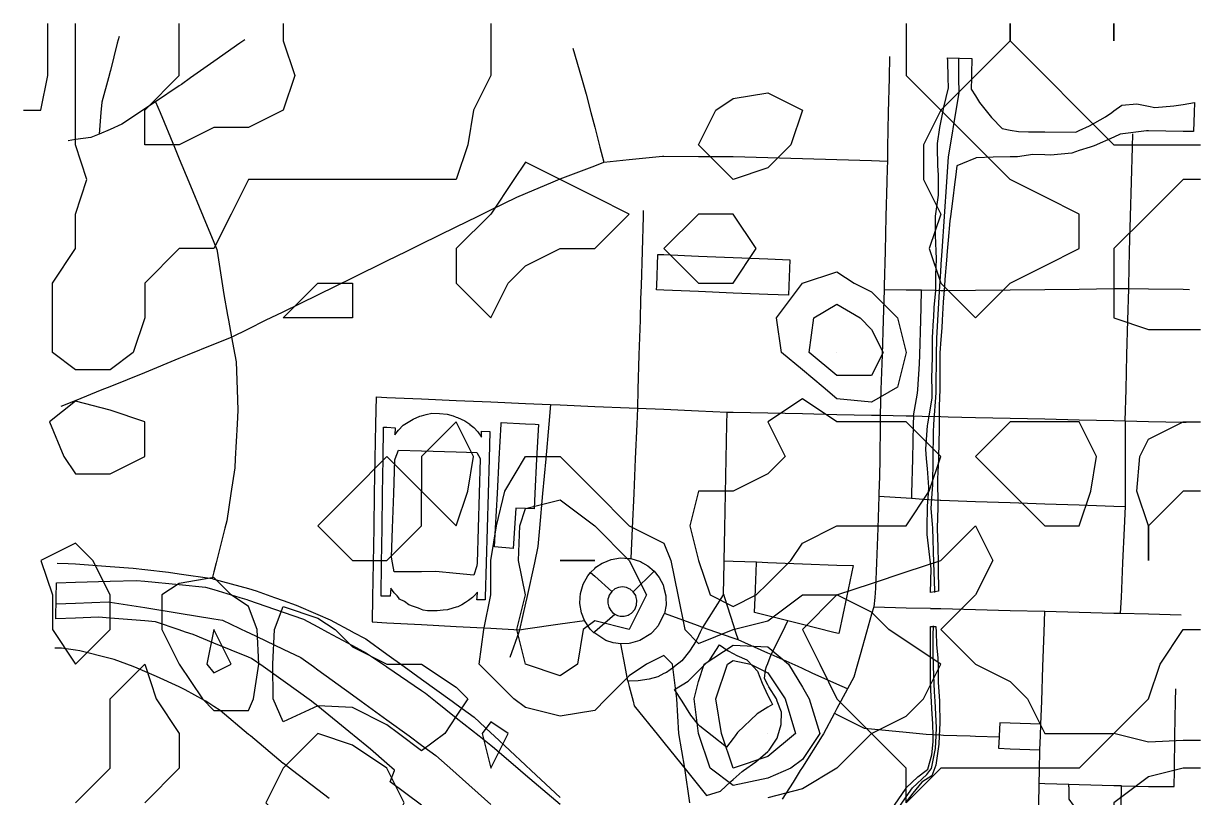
# Model space of a CAD drawing. Header units: millimetres. Extents: x -15 to 1005, y -13 to 1037.
# Drawn here: x -15 to 1005, y 367 to 1037 of the extents above; entities that cross this region are included whole.
import ezdxf

# ---------------------------------------------------------------- set-up
doc = ezdxf.new("R2010")
doc.units = ezdxf.units.MM

msp = doc.modelspace()

# ---------------------------------------------------------------- linework, layer by layer
at = {"layer": 'contours'}
for points, elevation in [([(-15, 962.0755), (0, 962.0755), (6, 992.0755), (6, 1022.0755), (6, 1037.0755)], 5), ([(390, 1037.0755), (390, 1022.0755), (390, 992.0755), (390, 992.0755), (375, 962.0755), (370, 932.0755), (360, 902.0755), (360, 902.0755), (330, 902.0755), (300, 902.0755), (270, 902.0755), (240, 902.0755), (210, 902.0755), (180, 902.0755), (165, 872.0755), (150, 842.0755), (150, 842.0755), (120, 842.0755), (90, 812.0755), (90, 782.0755), (90, 782.0755), (80, 752.0755), (60, 737.0755), (30, 737.0755), (10, 752.0755), (10, 782.0755), (10, 812.0755), (30, 842.0755), (30, 872.0755), (30, 872.0755), (40, 902.0755), (30, 932.0755), (30, 932.0755), (30, 962.0755), (30, 992.0755), (30, 1022.0755), (30, 1037.0755)], 9), ([(210, 1037.0755), (210, 1022.0755), (220, 992.0755), (210, 962.0755), (210, 962.0755), (180, 947.0755), (150, 947.0755), (120, 932.0755), (120, 932.0755), (90, 932.0755), (90, 932.0755), (90, 962.0755), (90, 962.0755), (120, 992.0755), (120, 1022.0755), (120, 1037.0755)], 13), ([(750, 1037.0755), (750, 1022.0755), (750, 992.0755), (780, 962.0755), (810, 992.0755), (810, 992.0755), (840, 1022.0755), (840, 1037.0755)], 5), ([(840, 1037.0755), (840, 1022.0755), (870, 992.0755), (870, 992.0755), (900, 962.0755), (900, 962.0755), (930, 932.0755), (960, 932.0755), (990, 932.0755), (1005, 932.0755)], 5), ([(930, 1037.0755), (930, 1022.0755), (930, 1022.0755), (930, 1022.0755), (930, 1037.0755)], 5), ([(600, 902.0755), (600, 902.0755), (600, 902.0755), (570, 932.0755), (570, 932.0755), (570, 932.0755), (585, 962.0755), (600, 972.0755), (630, 977.0755), (660, 962.0755), (660, 962.0755), (660, 962.0755), (650, 932.0755), (630, 912.0755), (600, 902.0755)], 9), ([(810, 782.0755), (840, 812.0755), (840, 812.0755), (870, 827.0755), (900, 842.0755), (900, 872.0755), (870, 887.0755), (840, 902.0755), (840, 902.0755), (810, 932.0755), (810, 932.0755), (780, 962.0755), (765, 932.0755), (765, 902.0755), (780, 872.0755), (780, 872.0755), (780, 872.0755), (770, 842.0755), (780, 812.0755), (780, 812.0755), (810, 782.0755)], 5), ([(390, 782.0755), (405, 812.0755), (420, 827.0755), (450, 842.0755), (450, 842.0755), (480, 842.0755), (510, 872.0755), (480, 887.0755), (450, 902.0755), (450, 902.0755), (420, 917.0755), (410, 902.0755), (390, 872.0755), (390, 872.0755), (360, 842.0755), (360, 812.0755), (390, 782.0755)], 5), ([(1005, 902.0755), (990, 902.0755), (960, 872.0755), (960, 872.0755), (930, 842.0755), (930, 812.0755), (930, 782.0755), (960, 772.0755), (990, 772.0755), (1005, 772.0755)], 5), ([(600, 812.0755), (620, 842.0755), (600, 872.0755), (570, 872.0755), (540, 842.0755), (570, 812.0755), (600, 812.0755)], 5), ([(742.5, 722.0755), (720, 709.2184), (690, 712.0755), (678, 722.0755), (660, 737.0755), (642, 752.0755), (637.5, 782.0755), (660, 812.0755), (660, 812.0755), (690, 822.0755), (705, 812.0755), (720, 804.5755), (742.5, 782.0755), (750, 752.0755), (750, 752.0755), (750, 752.0755), (742.5, 722.0755)], 9), ([(270, 782.0755), (270, 782.0755), (240, 782.0755), (210, 782.0755), (210, 782.0755), (210, 782.0755), (240, 812.0755), (240, 812.0755), (270, 812.0755), (270, 812.0755), (270, 782.0755)], 9), ([(730, 752.0755), (720, 732.0755), (690, 732.0755), (666, 752.0755), (670, 782.0755), (690, 794.0755), (710, 782.0755), (720, 772.0755), (730, 752.0755)], 13), ([(690, 752.0755), (690, 752.0755), (690, 752.0755), (690, 752.0755), (690, 752.0755)], 17), ([(60, 647.0755), (90, 662.0755), (90, 692.0755), (60, 702.0755), (30, 710.0755), (7.5, 692.0755), (20, 662.0755), (30, 647.0755), (60, 647.0755)], 5), ([(600, 532.0755), (620, 542.0755), (630, 552.0755), (650, 572.0755), (660, 587.0755), (690, 602.0755), (690, 602.0755), (720, 602.0755), (750, 602.0755), (770, 632.0755), (780, 662.0755), (750, 692.0755), (720, 692.0755), (690, 692.0755), (690, 692.0755), (660, 712.0755), (630, 692.0755), (645, 662.0755), (630, 647.0755), (600, 632.0755), (600, 632.0755), (570, 632.0755), (562.5, 602.0755), (570, 572.0755), (570, 572.0755), (580, 542.0755), (600, 532.0755)], 5), ([(360, 602.0755), (370, 632.0755), (375, 662.0755), (360, 692.0755), (330, 662.0755), (330, 632.0755), (360, 602.0755)], 5), ([(900, 602.0755), (910, 632.0755), (915, 662.0755), (900, 692.0755), (870, 692.0755), (840, 692.0755), (810, 662.0755), (840, 632.0755), (840, 632.0755), (870, 602.0755), (900, 602.0755)], 5), ([(1005, 632.0755), (990, 632.0755), (960, 602.0755), (960, 572.0755), (960, 572.0755), (960, 572.0755), (960, 602.0755), (950, 632.0755), (952.5, 662.0755), (960, 677.0755), (990, 692.0755), (990, 692.0755), (1005, 692.0755)], 9), ([(300, 572.0755), (330, 602.0755), (330, 632.0755), (300, 662.0755), (270, 632.0755), (270, 632.0755), (240, 602.0755), (270, 572.0755), (300, 572.0755)], 5), ([(562.5, 362.0755), (558, 392.0755), (552.8571, 422.0755), (551.25, 452.0755), (547.5, 482.0755), (540, 489.5755), (525, 482.0755), (510, 472.0755), (490, 452.0755), (480, 442.0755), (450, 437.0755), (420, 444.5755), (410, 452.0755), (390, 472.0755), (380, 482.0755), (384, 512.0755), (390, 542.0755), (390, 572.0755), (390, 572.0755), (395, 602.0755), (402, 632.0755), (420, 662.0755), (420, 662.0755), (450, 662.0755), (450, 662.0755), (480, 632.0755), (480, 632.0755), (510, 602.0755), (510, 602.0755), (540, 587.0755), (546, 572.0755), (552, 542.0755), (558, 512.0755), (570, 500.0755), (600, 512.0755), (600, 512.0755), (630, 519.5755), (660, 542.0755), (660, 542.0755), (690, 542.0755), (720, 552.0755), (750, 562.0755), (780, 572.0755), (780, 572.0755), (810, 602.0755), (810, 602.0755), (810, 602.0755), (825, 572.0755), (810, 542.0755), (810, 542.0755), (780, 512.0755), (810, 482.0755), (810, 482.0755), (840, 467.0755), (855, 452.0755), (870, 422.0755), (900, 422.0755), (930, 422.0755), (960, 452.0755), (960, 452.0755), (970, 482.0755), (990, 512.0755), (990, 512.0755), (1005, 512.0755)], 9), ([(465, 482.0755), (450, 472.0755), (420, 482.0755), (420, 482.0755), (412.5, 512.0755), (420, 542.0755), (414, 572.0755), (415, 602.0755), (420, 617.0755), (450, 624.5755), (480, 602.0755), (480, 602.0755), (510, 572.0755), (510, 572.0755), (525, 542.0755), (510, 512.0755), (510, 512.0755), (510, 512.0755), (480, 519.5755), (470, 512.0755), (465, 482.0755)], 13), ([(30, 482.0755), (60, 512.0755), (60, 542.0755), (45, 572.0755), (30, 587.0755), (0, 572.0755), (10, 542.0755), (10, 512.0755), (30, 482.0755)], 5), ([(480, 572.0755), (480, 572.0755), (450, 572.0755), (450, 572.0755), (450, 572.0755), (480, 572.0755), (480, 572.0755)], 17), ([(180, 442.0755), (184.2857, 452.0755), (189, 482.0755), (187.5, 512.0755), (180, 532.0755), (165, 542.0755), (150, 557.0755), (120, 552.0755), (105, 542.0755), (105, 512.0755), (120, 482.0755), (120, 482.0755), (140, 452.0755), (150, 442.0755), (180, 442.0755)], 5), ([(750, 437.0755), (765, 452.0755), (780, 482.0755), (750, 502.0755), (735, 512.0755), (720, 527.0755), (690, 542.0755), (660, 512.0755), (675, 482.0755), (690, 452.0755), (690, 452.0755), (720, 422.0755), (750, 437.0755)], 9), ([(350, 422.0755), (330, 407.0755), (310, 422.0755), (300, 429.5755), (270, 444.5755), (240, 446.0755), (210, 432.0755), (201.4286, 452.0755), (201, 482.0755), (202.5, 512.0755), (210, 532.0755), (240, 522.0755), (255, 512.0755), (270, 497.0755), (300, 482.0755), (330, 482.0755), (330, 482.0755), (360, 462.0755), (370, 452.0755), (360, 437.0755), (350, 422.0755)], 9), ([(150, 474.5755), (165, 482.0755), (150, 512.0755), (144, 482.0755), (150, 474.5755)], 1), ([(650, 392.0755), (630, 383.5041), (600, 377.0755), (580, 392.0755), (570, 422.0755), (570, 422.0755), (566.25, 452.0755), (570, 467.0755), (575, 482.0755), (600, 498.7422), (630, 497.0755), (648, 482.0755), (660, 462.0755), (666, 452.0755), (675, 422.0755), (660, 399.5755), (650, 392.0755)], 13), ([(30, 362.0755), (60, 392.0755), (60, 422.0755), (60, 452.0755), (60, 452.0755), (90, 482.0755), (90, 482.0755), (90, 482.0755), (100, 452.0755), (120, 422.0755), (120, 422.0755), (120, 392.0755), (120, 392.0755), (90, 362.0755)], 9), ([(600, 392.0755), (600, 392.0755), (600, 392.0755), (590, 422.0755), (585, 452.0755), (595, 482.0755), (600, 485.4088), (615, 482.0755), (630, 474.5755), (645, 452.0755), (654, 422.0755), (630, 402.0755), (600, 392.0755)], 17), ([(390, 392.0755), (405, 422.0755), (390, 432.0755), (382.5, 422.0755), (390, 392.0755)], 5), ([(270, 317.0755), (300, 332.0755), (300, 332.0755), (315, 362.0755), (300, 392.0755), (300, 392.0755), (270, 412.0755), (240, 422.0755), (210, 392.0755), (210, 392.0755), (195, 362.0755), (210, 347.0755), (225, 332.0755), (240, 302.0755), (270, 317.0755)], 5), ([(630, 422.0755), (630, 422.0755), (630, 422.0755), (630, 422.0755), (630, 422.0755)], 21), ([(750, 362.0755), (750, 392.0755), (720, 422.0755), (690, 392.0755), (690, 392.0755), (660, 374.0755), (630, 366.3612)], 9), ([(1005, 416.0755), (990, 416.0755), (960, 414.5755), (930, 422.0755), (900, 392.0755), (900, 392.0755), (870, 392.0755), (840, 392.0755), (810, 392.0755), (780, 392.0755), (750, 362.0755)], 9), ([(1005, 392.0755), (990, 392.0755), (960, 384.5755), (930, 362.0755), (930, 332.0755), (960, 302.0755), (990, 332.0755), (990, 332.0755), (1005, 332.0755)], 5)]:
    msp.add_lwpolyline(points, dxfattribs=dict(at, elevation=elevation))
at = {"layer": 'major_roads'}
for points in [[(67.771, 1025.8742, 11.0018), (66.2713, 1020, 10.9039), (60.2431, 996.3871, 10.6499), (60, 995.4915, 10.6418), (58.5094, 990, 10.5699), (52.7672, 968.8453, 10.3371), (52.0996, 960, 10.3673), (50.6792, 941.1826, 10.2292)], [(176.8349, 1023.0549, 14.3183), (172.492, 1020, 14.3633), (150, 1004.1786, 14.2157), (129.8435, 990, 13.5434), (121.7579, 984.3124, 13.3015), (120, 983.1385, 13.2542), (99.4066, 969.3864, 12.4578), (90, 963.0974, 12.1927), (85.3671, 960, 11.9788), (70.3035, 949.9289, 11.2197)], [(461.1597, 1015.7052, 6.9016), (468.5018, 990, 6.9368), (472.4922, 976.0296, 6.8826)], [(735.4748, 1008.6141, 5.2517), (735.0963, 990, 5.6031), (734.4862, 960, 6.1051), (733.8762, 930, 6.4011), (733.6314, 917.9592, 6.4398), (733.5015, 911.3775, 6.4608), (733.2128, 900, 6.4993), (732.4517, 870, 6.6391), (731.6906, 840, 7.0148), (730.9296, 810, 8.2123), (730.8369, 806.3464, 8.3803), (729.9969, 780, 9.6052), (729.0404, 750, 10.0068), (728.0839, 720, 8.4012), (727.3735, 697.718, 6.9099)], [(99.4066, 969.3864, 12.4578), (103.306, 960, 12.4676), (115.7691, 930, 12.0093), (120, 919.8157, 11.7434), (128.2321, 900, 11.0315), (140.6952, 870, 9.9503), (150, 847.6022, 9.0787), (152.5937, 841.3589, 8.8507), (152.8038, 840, 8.8051), (157.4431, 810, 8.1436), (158.6344, 802.2967, 7.9715)], [(472.4922, 976.0296, 6.8826), (476.6857, 960, 6.8456), (480, 947.3313, 6.6565), (484.5341, 930, 6.4601), (487.9553, 916.9225, 6.1661)], [(70.3035, 949.9289, 11.2197), (60, 945.3368, 10.7774), (50.6792, 941.1826, 10.2292), (43.3141, 938.3691, 9.8125), (30, 936.5039, 9.0791), (23.5726, 935.6035, 8.6729)], [(17.6153, 705.5205, 5.9473), (30, 710.5513, 6.2328), (53.2608, 720, 6.8352), (60, 722.7375, 7.0425), (90, 734.9237, 7.2519), (120, 747.1099, 7.1202), (127.1148, 750, 7.1031), (150, 759.2961, 7.0356), (165.1172, 765.4368, 7.1572), (180, 772.7323, 7.3219), (194.8262, 780, 7.6211), (210, 787.4381, 7.8635), (240, 802.144, 8.2021), (256.0264, 810, 8.1871), (270, 816.8498, 8.0971), (300, 831.5556, 7.5638), (317.2267, 840, 7.1464), (330, 846.2614, 6.922), (360, 860.9672, 6.4107), (378.4269, 870, 6.0377), (390, 875.6731, 5.8254), (412.6245, 886.7635, 5.5692), (420, 889.8782, 5.4504), (443.9683, 900, 5.4318), (450, 902.5472, 5.4571), (452.3677, 903.5471, 5.4994), (480, 913.9326, 5.9664), (487.9553, 916.9225, 6.1661), (510, 919.2148, 6.5711), (538.8891, 922.2189, 7.1426), (540, 922.2126, 7.161), (570, 922.0439, 7.72), (596.3842, 921.8956, 8.1904), (600, 921.7919, 8.2523), (630, 920.9314, 8.5054), (660, 920.071, 8.1523), (690, 919.2106, 7.7529), (720, 918.3501, 6.94), (733.6314, 917.9592, 6.4398)], [(158.6344, 802.2967, 7.9715), (161.8394, 784.4769, 7.5777)], [(161.8394, 784.4769, 7.5777), (162.6101, 780, 7.4798), (165.1172, 765.4368, 7.1572), (168.1705, 750, 6.8079), (169.324, 744.1683, 6.7126), (170.1829, 720, 6.3236), (170.8141, 702.2384, 6.2513), (170.1203, 690, 6.2031), (168.4196, 660, 6.2964), (167.98, 652.2449, 6.3368), (164.6616, 630, 6.4445), (161.1467, 606.438, 6.4613), (159.5226, 600, 6.4578), (151.9544, 570, 5.9677), (150, 562.2527, 5.755), (148.4793, 556.2246, 5.6085)], [(727.3735, 697.718, 6.9099), (727.3029, 690, 6.3856), (727.0289, 660, 4.8788), (726.8904, 644.8457, 4.7701), (726.2801, 630, 4.6491), (726.1784, 627.5272, 4.7376), (725.2539, 600, 5.7323), (724.2463, 570, 7.0222), (723.5048, 547.925, 7.6672), (722.6785, 540, 7.8894), (721.82, 531.7664, 7.9806), (720, 525.3322, 8.0311), (715.6632, 510, 8.2028), (710.0514, 490.1606, 8.5931), (707.1701, 480, 8.8609), (704.579, 470.8631, 9.2079), (699.1521, 460.7816, 9.7136), (693.3518, 450, 10.3436), (690, 443.7697, 10.5927), (687.826, 439.7286, 10.8376), (678.1604, 421.7765, 11.9507), (677.0446, 420, 12.0758), (660, 392.8619, 11.5494), (658.2026, 390, 11.4339), (651.9307, 380.0141, 10.9456), (642.5435, 365.0775, 9.98)], [(14.0947, 569.5493, 4.6978), (23.6377, 569.4547, 4.8471), (30, 568.9887, 4.9453), (60, 566.7912, 5.26), (80.0016, 565.3262, 5.2854), (90, 564.1644, 5.284), (110.6919, 561.7601, 5.3316), (120, 560.3965, 5.3353), (148.4793, 556.2246, 5.6085), (150, 555.8069, 5.6201), (180, 547.5655, 6.6092), (186.4927, 545.7819, 6.7672), (202.5051, 540, 7.2712), (210, 537.2937, 7.5294), (221.3143, 533.2082, 7.6226), (240, 525.0604, 8.0033), (250.6111, 520.4335, 8.042), (270, 510.1917, 8.3338), (270.3629, 510, 8.335), (281.6041, 504.062, 8.2658), (300, 490.771, 8.438), (314.908, 480, 8.5554), (330, 469.0961, 8.3521), (356.4306, 450, 8.0948), (360, 447.4211, 7.9942), (375.6764, 436.0949, 7.7979), (390, 422.6874, 7.4088), (392.8711, 420, 7.3504), (420, 394.6062, 7.0313), (424.9209, 390, 6.9708), (450, 366.5249, 7.1733)], [(249.7737, 365.874, 4.7423), (240, 373.3254, 4.8158), (218.1284, 390, 5.1409), (210.2473, 396.0084, 5.2946), (210, 396.2156, 5.2987), (181.5997, 420, 5.8459), (180, 421.3397, 5.8597), (155.4683, 441.8842, 6.0076), (150, 445.407, 5.9164), (142.8704, 450, 5.9947), (141.8404, 450.6635, 6.001), (125.1391, 460.034, 6.0739), (120, 462.3854, 6.0911), (100.2746, 471.4108, 6.3701), (90, 475.909, 6.5343), (83.5206, 478.7457, 6.4905), (80.1211, 480, 6.4777), (63.4313, 486.1578, 6.4388), (60, 487.0165, 6.4491), (33.8351, 493.5648, 6.0963), (30, 494.1591, 6.059), (17.9818, 496.0215, 5.9614), (12.1904, 496.0041, 5.9471)]]:
    msp.add_polyline3d(points, dxfattribs=at)
at = {"layer": 'minor_roads'}
for points in [[(939.8115, 692.9403, 7.1847), (940.5155, 720, 7.028), (941.2961, 750, 6.4106), (942.0766, 780, 5.5086), (942.7864, 807.2827, 4.8367), (942.857, 810, 4.7696), (943.6367, 840, 4.5662), (944.4163, 870, 4.8212), (945.1959, 900, 5.0982), (945.9755, 930, 4.9248), (946.2755, 941.5435, 4.6972)], [(522.1395, 875.0777, 5.5455), (521.9864, 870, 5.4134), (521.082, 840, 5.3692), (520.1775, 810, 5.9411), (519.8339, 798.6003, 6.2373), (519.2727, 780, 6.7224), (518.3677, 750, 7.2082), (517.4627, 720, 7.1831), (516.9767, 703.8887, 7.006), (516.3886, 690, 6.8571), (515.1183, 660, 6.7777), (513.848, 630, 7.5825), (512.5777, 600, 9.3984), (511.4581, 573.5584, 11.2486)], [(290.4836, 713.6609, 5.865), (290.0673, 690, 5.1864), (289.5394, 660, 4.7684), (289.0116, 630, 4.6918), (288.4838, 600, 4.7794), (287.956, 570, 5.3113), (287.4281, 540, 6.4139), (287.0542, 518.7467, 7.4946)], [(290.4836, 713.6609, 5.865), (300, 713.2498, 5.7715), (330, 711.9537, 5.7092), (360, 710.6577, 5.8646), (390, 709.3616, 6.276), (420, 708.0656, 6.7335), (441.7379, 707.1265, 7.0019), (450, 706.7709, 7.1036), (480, 705.4799, 7.1382), (510, 704.1889, 7.0459), (516.9767, 703.8887, 7.006), (540, 702.892, 6.8689), (570, 701.5934, 6.5278), (594.8114, 700.5193, 6.1092), (600, 700.4096, 6.0231), (630, 699.7757, 5.6414), (660, 699.1417, 5.8169), (690, 698.5077, 6.5541), (720, 697.8738, 7.007), (727.3735, 697.718, 6.9099)], [(441.7379, 707.1265, 7.0019), (440.2131, 690, 7.3238), (437.5422, 660, 8.7605), (434.8714, 630, 10.6504), (432.2005, 600, 12.2129), (430.7715, 583.9499, 12.6809), (427.6965, 570, 12.9977), (421.0835, 540, 12.4219), (420, 535.0846, 12.2728), (414.903, 511.9619, 11.4698)], [(591.5975, 542.9151, 7.4637), (592.1539, 570, 5.3554), (592.1891, 571.714, 5.292), (592.765, 600, 4.2545), (593.3757, 630, 4.4059), (593.9865, 660, 5.2004), (594.5972, 690, 5.9459), (594.8114, 700.5193, 6.1092)], [(727.3735, 697.718, 6.9099), (750, 697.2789, 6.6274), (756.3359, 697.156, 6.5487), (763.9452, 697.006, 6.4557)], [(763.9452, 697.006, 6.4557), (780, 696.6316, 6.2642), (786.2581, 696.4856, 6.1375)], [(786.2581, 696.4856, 6.1375), (810, 695.9375, 5.6613), (840, 695.2448, 5.1749), (870, 694.5522, 5.2202), (900, 693.8595, 5.9077), (930, 693.1669, 6.8952), (939.8115, 692.9403, 7.1847), (960, 692.4749, 7.7882), (990, 691.7833, 8.334), (992.5684, 691.724, 8.3361)], [(939.8115, 692.9403, 7.1847), (939.8118, 690, 7.2029), (939.8152, 660, 7.1062), (939.8185, 630, 7.1368), (939.8198, 618.6542, 7.1642), (938.9462, 600, 7.1784), (937.5413, 570, 7.2253), (936.1363, 540, 7.3497), (935.4954, 526.3153, 7.5161)], [(541.8272, 533.6633, 10.9878), (540.373, 526.13, 11.3692), (540, 525.3696, 11.4147), (535.097, 515.375, 11.9232), (530.1424, 510, 12.1636), (528.7662, 508.5071, 12.1598), (519.0658, 502.5634, 12.1202), (510.9738, 500.1869, 12.0782), (510, 500.1293, 12.0789), (502.5532, 499.6884, 12.1418), (496.0141, 500.5922, 12.2575), (489.7453, 502.6423, 12.4424), (480, 508.9579, 12.9679), (478.9828, 509.6171, 13.0078), (478.6106, 510, 13.0311), (476.2008, 512.4793, 13.1038), (471.1235, 519.9675, 13.326), (468.5095, 526.5364, 13.5232), (467.0873, 534.8324, 13.7755), (467.3791, 540, 13.9353), (467.5608, 543.2189, 13.9227), (469.9539, 551.379, 13.8832), (474.1486, 558.7857, 13.8197), (476.3455, 561.5285, 13.7843), (480, 565, 13.7238), (481.0828, 566.0286, 13.6439), (486.5351, 569.6359, 13.2337), (487.426, 570, 13.1669), (494.1973, 572.7675, 12.5365), (502.3678, 574.1468, 11.8812), (510, 573.6528, 11.3793), (511.4581, 573.5584, 11.2486), (519.8142, 570.9428, 10.635), (521.4862, 570, 10.5391), (526.0372, 567.4337, 10.2502), (531.469, 562.801, 10.0293), (535.945, 557.1885, 9.9997), (539.2625, 550.8339, 10.1577), (540, 547.9763, 10.297), (541.7127, 541.3395, 10.6334), (541.7327, 540, 10.7246), (541.8272, 533.6633, 10.9878)], [(592.1891, 571.714, 5.292), (600, 571.4188, 4.9789), (620.2085, 570.6552, 4.9891)], [(476.3455, 561.5285, 13.7843), (480, 558.2922, 13.7888), (494.8236, 545.1649, 13.2574)], [(513.4193, 544.8331, 12.3584), (531.469, 562.801, 10.0293)], [(620.2085, 570.6552, 4.9891), (630, 570.2873, 4.9914), (637.6449, 570, 5.1246), (660, 569.16, 5.5343), (690, 568.0326, 6.3239), (704.1467, 567.501, 6.6606), (698.2157, 540, 7.4299), (691.7457, 510, 8.0654), (691.46, 508.6752, 8.1113), (690, 509.0423, 8.0909), (686.1922, 510, 8.13), (660, 516.5873, 8.2714), (647.5251, 519.7248, 8.3681), (630, 524.1423, 8.3463), (618.6236, 527.0099, 8.3173), (619.0953, 540, 7.0172), (620.1847, 570, 5.0069), (620.2085, 570.6552, 4.9891)], [(500.7528, 548.6018, 12.8916), (497.5498, 547.2802, 13.0798), (494.8236, 545.1649, 13.2574), (492.5931, 542.051, 13.4246), (491.9151, 540, 13.4962), (491.392, 538.4175, 13.4799), (491.2942, 534.9414, 13.4023), (492.1537, 531.5709, 13.2944), (493.9048, 528.5494, 13.1701), (495.5291, 526.8332, 13.0834), (497.4424, 525.4351, 12.9982), (499.7094, 524.372, 12.9125), (502.1487, 523.7695, 12.8326), (505.5815, 523.7366, 12.7346), (508.9018, 524.6274, 12.6506), (510, 525.2726, 12.6257), (511.8589, 526.3647, 12.5592), (514.6822, 529.4447, 12.4494), (516.3375, 533.2711, 12.3719), (516.656, 537.5226, 12.3532), (515.9807, 540, 12.396), (515.5275, 541.6628, 12.3519), (513.4193, 544.8331, 12.3584), (510.773, 547.05, 12.4547), (510, 547.3995, 12.4965), (507.609, 548.4804, 12.5686), (504.1809, 549.0061, 12.7145), (500.7528, 548.6018, 12.8916)], [(591.5975, 542.9151, 7.4637), (589.7614, 540, 7.7848), (573.3936, 514.0133, 11.1362)], [(591.5975, 542.9151, 7.4637), (592.5286, 540, 7.6391), (600, 516.609, 9.8679), (602.111, 510, 10.5412), (604.2597, 503.2731, 11.2026)], [(721.82, 531.7664, 7.9806), (750, 531.044, 8.4865), (770.9575, 530.5068, 8.64), (771.0455, 530.4952, 8.6408)], [(771.0455, 530.4952, 8.6408), (779.7198, 530.2619, 8.7048)], [(478.9828, 509.6171, 13.0078), (479.4296, 510, 13.0325), (480, 510.4887, 13.0487), (497.4424, 525.4351, 12.9982)], [(699.1521, 460.7816, 9.7136), (690, 464.8781, 9.8278), (668.6102, 474.4522, 10.6458), (660, 478.3095, 10.8833), (656.2265, 480, 11.0161), (632.9851, 490.412, 11.4987), (630, 491.7485, 11.5235), (604.2597, 503.2731, 11.2026), (600, 504.7553, 11.1831), (584.9274, 510, 11.1254), (573.3936, 514.0133, 11.1362), (570, 515.2586, 11.1441), (540.373, 526.13, 11.3692)], [(779.7198, 530.2619, 8.7048), (780, 530.2549, 8.7069), (810, 529.4989, 8.4264), (840, 528.743, 7.7392), (869.9466, 527.9884, 7.1279), (870, 527.9871, 7.1268), (900, 527.2213, 6.9181), (930, 526.4555, 7.3653), (935.4954, 526.3153, 7.5161), (960, 525.6922, 8.1857), (988.2661, 524.9736, 9.0175)], [(869.9466, 527.9884, 7.1279), (869.3025, 510, 7.4544), (868.2283, 480, 8.1306), (867.1541, 450, 8.7469), (866.44, 430.0572, 8.8993), (866.0447, 420, 8.9762), (865.5755, 408.0644, 8.854), (865.1735, 390, 8.6629), (864.9231, 378.7463, 8.4733), (864.5292, 360, 8.1558), (863.8989, 330, 7.5846), (863.2686, 300, 7.0037), (863.2026, 296.8594, 6.9556)], [(287.0542, 518.7467, 7.4946), (300, 518.0597, 7.2269), (330, 516.4676, 7.0577), (360, 514.8756, 7.9082), (390, 513.2835, 9.7185), (414.903, 511.9619, 11.4698)], [(414.903, 511.9619, 11.4698), (414.2208, 510, 11.3874), (406.496, 487.783, 10.1266)], [(414.903, 511.9619, 11.4698), (420, 512.6877, 11.8448), (450, 516.9596, 13.1934), (471.1235, 519.9675, 13.326)], [(573.3936, 514.0133, 11.1362), (571.5216, 510, 11.5848), (570, 506.7378, 11.8397), (567.9496, 502.3419, 12.105), (562.3031, 493.3915, 12.4905), (555.6474, 485.1276, 12.5929), (549.2418, 480, 12.4181), (548.7251, 479.5864, 12.3825), (542.181, 475.0214, 11.9091), (540, 473.9132, 11.749), (534.6208, 471.1802, 11.5084), (527.1198, 469.0116, 11.1984), (517.5999, 467.5742, 10.8298), (510, 467.4818, 10.5786), (508.7883, 467.4671, 10.5675), (506.3631, 480, 11.2783), (502.5532, 499.6884, 12.1418)], [(632.9851, 490.412, 11.4987), (642.7014, 510, 9.2228), (647.5251, 519.7248, 8.3681)], [(508.7883, 467.4671, 10.5675), (510, 462.7933, 10.3096), (513.3167, 450, 9.7349), (514.3328, 446.0805, 9.6024), (535.3504, 420, 9.5676), (540, 414.2303, 9.5326), (559.5265, 390, 9.6155), (570, 377.0036, 9.4467), (577.025, 368.2862, 9.2382), (588.9713, 372.0328, 10.1803), (598.0003, 380.5516, 11.4134), (600, 382.3057, 11.6881), (607.7029, 389.0624, 12.374), (609.0415, 390, 12.4768), (619.7789, 397.5211, 13.1846), (630, 406.5925, 14.0198), (631.2249, 407.6796, 14.0401), (638.2609, 417.9334, 14.444), (638.8367, 420, 14.5666), (641.621, 429.9936, 14.309), (641.8907, 440.4315, 14.176), (638.2179, 450, 14.3274), (637.4483, 452.0049, 14.2388), (630.9514, 462.6177, 13.9265), (630, 464.3757, 13.864), (627.0616, 469.8054, 13.5584), (627.9344, 477.1957, 13.0093), (629.0061, 480, 12.7693), (630, 482.6007, 12.4636), (632.9851, 490.412, 11.4987)], [(936.5261, 376.61, 6.5054), (960, 376.3101, 6.072), (982.2239, 376.0262, 6.0427), (982.4376, 390, 6.7195), (982.8964, 420, 8.2757), (983.3553, 450, 9.2058), (983.5203, 460.7886, 9.2457)], [(687.826, 439.7286, 10.8376), (690, 438.6265, 10.6877), (713.5941, 426.665, 9.8465), (720, 426.0608, 9.5654), (750, 423.231, 9.3038), (767.3591, 421.5935, 9.4493)], [(866.44, 430.0572, 8.8993), (840, 430.9552, 9.422), (831.0754, 431.2584, 9.4966), (830.5067, 420, 9.5457), (830.4682, 419.2387, 9.5363)], [(767.3591, 421.5935, 9.4493), (780, 420.8359, 9.5525), (782.3542, 420.6948, 9.5636)], [(782.3542, 420.6948, 9.5636), (805.313, 420, 9.6674), (810, 419.8582, 9.6861), (830.4682, 419.2387, 9.5363)], [(830.4682, 419.2387, 9.5363), (829.9304, 409.2821, 9.4138), (840, 408.9381, 9.3507), (865.5755, 408.0644, 8.854)], [(934.8505, 276.8552, 4.6336), (935.2393, 300, 5.079), (935.7432, 330, 5.5322), (936.2471, 360, 6.1035), (936.5261, 376.61, 6.5054), (930, 376.8064, 6.6273), (900, 377.7088, 7.5476), (890.8486, 377.9841, 7.8023), (870, 378.597, 8.3826), (864.9231, 378.7463, 8.4733)]]:
    msp.add_polyline3d(points, dxfattribs=at)
at = {"layer": 'parks'}
for points in [[(533.6418, 806.4189, 6.0302), (533.7765, 810, 5.9426), (534.7958, 837.1006, 5.4201), (540, 836.8839, 5.4226), (570, 835.6349, 5.6023), (600, 834.3858, 6.2156), (630, 833.1368, 7.5881), (649.039, 832.3441, 8.2222), (648.1929, 810, 9.0334), (647.8776, 801.6719, 9.1954), (630, 802.4147, 8.4042), (600, 803.6614, 6.6742), (570, 804.908, 6.0262), (540, 806.1546, 6.0346), (533.6418, 806.4189, 6.0302)], [(297.0668, 687.4852, 5.092), (300, 687.3357, 5.0652), (307.0656, 686.9755, 5.1177), (306.6504, 680.8476, 5.0345), (310.091, 684.8417, 5.1156), (314.0518, 689.0921, 5.2001), (315.5459, 690, 5.2225), (318.4857, 691.7863, 5.2838), (322.6563, 694.2269, 5.3618), (328.3729, 696.8879, 5.4437), (330, 697.3087, 5.4591), (333.8003, 698.2915, 5.5262), (338.7141, 699.6897, 5.6079), (345.3778, 699.2663, 5.6873), (352.0348, 698.5825, 5.7689), (357.3891, 697.1606, 5.8376), (360, 696.221, 5.8746), (361.2044, 695.7877, 5.9013), (367.5454, 692.8148, 6.0559), (371.6799, 690, 6.1759), (371.8341, 689.895, 6.1815), (375.3597, 687.2461, 6.3235), (378.5958, 683.3304, 6.4997), (381.8186, 678.9036, 6.7081), (381.9506, 684.0064, 6.5859), (389.1274, 683.5697, 6.8156), (388.4764, 660, 7.5026), (387.6478, 630, 8.3557), (386.8193, 600, 8.8297), (385.9907, 570, 9.5225), (385.1621, 540, 9.6278), (385.1016, 537.8077, 9.607), (377.9182, 537.9935, 9.0862), (378.0476, 540, 9.1033), (378.3466, 544.6325, 9.0802), (375.7017, 541.6316, 8.9121), (373.9825, 540, 8.8036), (373.0782, 539.1417, 8.7359), (370.7083, 537.1568, 8.562), (368.0967, 535.4386, 8.3754), (364.9654, 533.4826, 8.1575), (361.3273, 531.7816, 7.9094), (360, 531.4064, 7.8191), (357.1976, 530.6142, 7.7101), (352.5323, 529.2095, 7.5383), (348.6708, 528.7978, 7.3933), (343.5266, 528.4193, 7.201), (340.441, 528.2294, 7.0865), (335.0534, 528.3687, 6.8761), (331.4752, 528.9821, 6.7199), (330, 529.5771, 6.6436), (327.41, 530.6219, 6.6101), (322.8251, 532.0147, 6.5591), (319.0165, 533.6478, 6.4927), (315.2341, 536.2941, 6.378), (310.9256, 538.4517, 6.2695), (309.8575, 540, 6.1966), (308.946, 541.3211, 6.1517), (306.1899, 543.9409, 6.0536), (303.2103, 547.8499, 5.9078), (302.7754, 540.9599, 6.1245), (300, 540.9409, 6.108), (294.8156, 540.9053, 6.2212), (295.2624, 570, 5.2145), (295.7232, 600, 4.7308), (296.1839, 630, 4.6039), (296.6447, 660, 4.7111), (297.0668, 687.4852, 5.092)], [(393.1867, 583.666, 9.8028), (394.0702, 600, 9.4327), (395.6927, 630, 8.8802), (397.3153, 660, 7.8299), (398.9379, 690, 6.7786), (399.0124, 691.3779, 6.7531), (420, 690.3982, 7.0932), (428.5298, 690, 7.1952), (431.1676, 689.8769, 7.2303), (429.6996, 660, 8.6945), (428.2255, 630, 10.5431), (427.5782, 616.8274, 11.1889), (420, 617.0233, 10.9781), (411.6642, 617.2388, 10.354), (410.5546, 600, 10.8887), (409.4115, 582.242, 11.3114), (393.1867, 583.666, 9.8028)], [(303.9534, 574.7196, 5.1434), (304.8378, 600, 4.779), (305.8873, 630, 4.6428), (306.9087, 659.1977, 4.7631), (307.2008, 660, 4.7694), (309.9485, 667.5457, 4.8969), (330, 666.9613, 5.1082), (360, 666.087, 6.0589), (377.9438, 665.564, 6.8649), (380.6249, 660.3512, 7.1088), (380.6148, 660, 7.1167), (379.7536, 630, 7.7979), (378.8923, 600, 8.2226), (378.0311, 570, 8.8045), (377.9575, 567.4391, 8.8233), (375.297, 559.1743, 8.6815), (360, 560.6329, 7.3636), (342.3734, 562.3137, 6.4321), (330, 562.1997, 5.8042), (306.3115, 561.9815, 5.4984), (304.8271, 570, 5.2278), (303.9534, 574.7196, 5.1434)], [(549.206, 460.3212, 12.0176), (560.9022, 467.4317, 12.9384), (570, 476.3414, 13.5137), (573.7358, 480, 13.5506), (579.6768, 485.8181, 13.1778), (588.1378, 498.7509, 12.0366), (595.8003, 493.8188, 12.4174), (600, 491.4044, 12.6451), (603.1521, 489.5923, 12.7281), (611.86, 486.0004, 12.793), (617.3867, 480, 13.2198), (621.0918, 475.9773, 13.3372), (625.2325, 465.7696, 13.8895), (629.7017, 455.5441, 14.5099), (630, 455.0043, 14.5437), (632.766, 450, 14.7117), (634.239, 447.3351, 14.6258), (630, 444.7804, 14.9286), (620.8168, 439.246, 14.972), (603.7939, 422.8326, 14.645), (601.6586, 420, 14.5455), (600, 417.7998, 14.3582), (594.3236, 410.2699, 13.4108), (581.8495, 420, 13.1943), (571.0772, 428.4027, 12.7596), (570, 429.7201, 12.7417), (563.1992, 438.0374, 12.5149), (555.6872, 450, 12.3666), (549.206, 460.3212, 12.0176)]]:
    msp.add_polyline3d(points, dxfattribs=at)
at = {"layer": 'paths'}
for points in [[(774.905, 805.785, 6.2105), (763.1779, 806.153, 6.7588), (750, 806.2318, 7.3853), (730.8369, 806.3464, 8.3803)], [(756.3359, 697.156, 6.5487), (759.7531, 717.0274, 7.2798), (759.9625, 720, 7.3889), (761.5265, 742.2056, 8.1129), (761.7685, 750, 8.3697), (762.6999, 780, 7.745), (763.0523, 791.3492, 7.3084), (763.1779, 806.153, 6.7588)], [(942.7864, 807.2827, 4.8367), (930, 807.1371, 5.0283), (900, 806.7954, 5.2432), (870, 806.4537, 5.1501), (840, 806.112, 5.0069), (810, 805.7703, 5.1158), (783.7937, 805.4718, 5.8682)], [(995.529, 806.4738, 4.111), (990, 806.5586, 4.1091), (960, 807.0187, 4.5901), (942.7864, 807.2827, 4.8367)], [(783.7937, 805.4718, 5.8682), (780, 805.6055, 5.972), (774.905, 805.785, 6.2105)], [(756.3359, 697.156, 6.5487), (756.1495, 690, 6.2529), (755.368, 660, 5.426), (754.5865, 630, 5.4154), (754.4784, 625.8477, 5.5504)], [(726.1784, 627.5272, 4.7376), (750, 626.1135, 5.4542), (754.4784, 625.8477, 5.5504), (764.5939, 625.1958, 5.7687)], [(764.5939, 625.1958, 5.7687), (779.3783, 624.2281, 6.0865)], [(779.3783, 624.2281, 6.0865), (780, 624.2065, 6.0993), (810, 623.1643, 6.0445), (840, 622.122, 5.5164), (870, 621.0798, 5.2286), (900, 620.0376, 5.7226), (930, 618.9953, 6.7752), (939.8198, 618.6542, 7.1642)], [(890.9984, 376.0178, 7.7657), (890.8486, 377.9841, 7.8023)], [(890.9984, 376.0178, 7.7657), (891.0149, 365.154, 7.5852), (894.6167, 360, 7.4019), (898.1174, 354.9909, 7.2077), (894.3092, 344.5234, 7.1057), (884.1143, 337.755, 7.2552), (886.1681, 330, 7.0472), (887.8717, 323.5673, 6.8671), (883.98, 310.1722, 6.701), (894.4206, 303.141, 6.2607), (892.3499, 300, 6.2545), (890.4295, 297.0868, 6.2574), (895.6164, 277.3561, 5.7534)]]:
    msp.add_polyline3d(points, dxfattribs=at)
at = {"layer": 'water'}
for points in [[(999.7117, 968.5894, 3.3662), (999.4901, 960, 3.5257), (999.065, 943.5215, 3.8565), (990, 943.6601, 3.8537), (960, 944.1188, 4.4132), (958.2637, 944.1453, 4.4423), (935.3961, 941.1826, 4.8919), (930, 938.7736, 5.0339), (912.7857, 931.0888, 5.4394), (909.3665, 930, 5.5073), (900, 927.0175, 5.6293), (893.4133, 924.9201, 5.6292), (875.0372, 923.1623, 5.6331), (870, 923.2923, 5.6386), (859.8452, 923.5545, 5.5271), (846.3919, 921.6882, 5.3464), (840, 921.5817, 5.2709), (825.3726, 921.338, 5.0998), (810.6148, 920.8355, 4.9248), (810, 920.5721, 4.9145), (798.8605, 915.8003, 4.919), (793.8886, 913.6965, 4.9308), (792.7462, 903.9414, 4.8632), (792.2209, 900, 4.8383), (789.9702, 883.1141, 4.8165), (788.2456, 870, 4.8103), (787.7541, 866.2623, 4.8449), (786.4201, 849.3971, 4.9898), (785.6154, 840, 5.0743), (784.9499, 832.2284, 5.2467), (783.4779, 815.3016, 5.6308), (783.0523, 810, 5.7524), (781.905, 795.7081, 6.2203), (781.1875, 780, 6.7255), (780.89, 773.4866, 6.861), (780, 763.3516, 7.0892), (778.9807, 751.744, 7.3706), (778.9899, 750, 7.4038), (779.1327, 722.833, 6.8741), (779.0595, 720, 6.8219), (778.6851, 705.4984, 6.4891), (778.6512, 693.6221, 6.2078), (778.6408, 690, 6.1218), (778.6291, 685.9308, 6.0558), (777.9978, 661.4858, 5.6534), (777.9237, 660, 5.6281), (777.0667, 642.8244, 5.7578), (777.2401, 632.1426, 5.8465), (777.2513, 630, 5.864), (777.3141, 617.9196, 6.2446), (776.8514, 600, 6.7992), (776.832, 599.2466, 6.8254), (777.3284, 583.6735, 7.3812), (777.6425, 570, 7.8656), (777.7476, 565.4236, 7.9702), (777.9833, 545.3463, 8.4251), (774.8325, 544.8045, 8.4134), (771.158, 544.1739, 8.4007), (771.4712, 564.6928, 7.9119), (770.8933, 570, 7.7774), (768.2158, 594.5862, 6.8443), (768.2561, 600, 6.6473), (768.3978, 619.0334, 6.0401), (769.2862, 630, 5.7064), (769.7286, 635.4616, 5.6859), (768.3458, 651.5041, 5.5835), (767.6677, 660, 5.5362), (766.9941, 668.4387, 5.7157), (768.4121, 688.864, 6.1572), (768.6114, 690, 6.1802), (772.6074, 712.7705, 6.8071), (772.4168, 720, 7.0191), (772.1616, 729.6817, 7.272), (772.6438, 748.3547, 7.7187), (772.6418, 750, 7.7598), (772.623, 765.2549, 7.4677), (773.6758, 780, 7.1248), (773.8546, 782.5041, 7.0318), (774.2215, 791.4328, 6.7168), (775.6682, 805.5142, 6.1828), (775.6782, 810, 6.0364), (775.6986, 819.1206, 5.8257), (776.2038, 833.403, 5.4778), (775.9307, 840, 5.3371), (775.364, 853.6913, 5.2446), (775.3319, 870, 5.1111), (775.3316, 870.1453, 5.1111), (778.0308, 888.3053, 5.021), (778.0408, 900, 5.0235), (778.0457, 905.6604, 5.044), (777.3578, 914.1233, 5.0939), (777.0292, 930, 5.1572), (776.9616, 933.2655, 5.163), (779.1131, 946.9938, 5.1406), (780, 951.3695, 5.1339), (781.7492, 960, 5.1599), (782.6986, 964.6845, 5.1254), (786.7023, 981.4808, 5.0071), (786.4295, 990, 4.9378), (785.9606, 1004.6405, 4.7927), (785.8063, 1007.3131, 4.7659), (806.793, 1006.7706, 4.869), (806.6732, 993.4282, 5.0018), (806.5846, 990, 5.0356), (806.3287, 980.0904, 5.1064), (810, 974.4111, 5.1634), (813.6417, 968.7777, 5.233), (820.5695, 960, 5.3648), (824.0276, 955.6185, 5.3694), (833.1581, 946.0354, 5.4074), (840, 944.7956, 5.4755), (847.403, 943.454, 5.5151), (855.8849, 943.235, 5.5678), (870, 943.1739, 5.6565), (897.0101, 943.057, 5.4646), (900, 944.4509, 5.4221), (908.7678, 948.5386, 5.2069), (922.8112, 956.1749, 4.8161), (928.0517, 960, 4.6415), (930, 961.4221, 4.5702), (936.9397, 966.4876, 4.344), (949.9215, 967.4919, 4.1219), (960, 965.5041, 4.008), (965.4935, 964.4206, 3.9228), (982.0617, 965.7602, 3.5733), (990, 967.0327, 3.3951), (999.7117, 968.5894, 3.3662)], [(771.158, 544.1739, 8.4007), (771.4712, 564.6928, 7.9119), (770.8933, 570, 7.7774), (768.2158, 594.5862, 6.8443), (768.2561, 600, 6.6473), (768.3978, 619.0334, 6.0401), (769.2862, 630, 5.7064), (769.7286, 635.4616, 5.6859), (768.3458, 651.5041, 5.5835), (767.6677, 660, 5.5362), (766.9941, 668.4387, 5.7157), (768.4121, 688.864, 6.1572), (768.6114, 690, 6.1802), (772.6074, 712.7705, 6.8071), (772.4168, 720, 7.0191), (772.1616, 729.6817, 7.272), (772.6438, 748.3547, 7.7187), (772.6418, 750, 7.7598), (772.623, 765.2549, 7.4677), (773.6758, 780, 7.1248), (773.8546, 782.5041, 7.0318), (774.2215, 791.4328, 6.7168), (775.6682, 805.5142, 6.1828), (775.6782, 810, 6.0364), (775.6986, 819.1206, 5.8257), (776.2038, 833.403, 5.4778), (775.9307, 840, 5.3371), (775.364, 853.6913, 5.2446), (775.3319, 870, 5.1111), (775.3316, 870.1453, 5.1111), (778.0308, 888.3053, 5.021), (778.0408, 900, 5.0235), (778.0457, 905.6604, 5.044), (777.3578, 914.1233, 5.0939), (777.0292, 930, 5.1572), (776.9616, 933.2655, 5.163), (779.1131, 946.9938, 5.1406), (780, 951.3695, 5.1339), (781.7492, 960, 5.1599), (782.6986, 964.6845, 5.1254), (786.7023, 981.4808, 5.0071), (786.4295, 990, 4.9378), (785.9606, 1004.6405, 4.7927), (785.8063, 1007.3131, 4.7659)], [(774.8244, 546.0417, 8.3846), (773.979, 570, 7.8177), (772.9205, 600, 6.7297), (772.7953, 603.5455, 6.6151), (771.599, 616.8674, 6.1699), (772.5965, 630, 5.7719), (773.167, 637.512, 5.7337), (773.3628, 660, 5.5873), (773.5628, 682.9738, 6.0197), (774.0609, 690, 6.1485), (775.9855, 717.1477, 6.8394), (776.0129, 720, 6.9124), (776.301, 750, 7.5546), (776.4367, 764.1334, 7.2746), (777.4125, 780, 6.9137), (779.2576, 810, 5.87), (780, 822.0704, 5.5757), (780.4054, 828.6626, 5.4244), (781.1673, 840, 5.1658), (783.1832, 870, 4.8945), (785.1991, 900, 4.9101), (786.6595, 921.7331, 5.0248), (788.021, 930, 5.0717), (792.9617, 960, 5.202), (795.7929, 977.1908, 5.0812), (795.7114, 990, 4.9829), (795.6028, 1007.0598, 4.814)], [(806.793, 1006.7706, 4.869), (806.6732, 993.4282, 5.0018), (806.5846, 990, 5.0356), (806.3287, 980.0904, 5.1064), (810, 974.4111, 5.1634), (813.6417, 968.7777, 5.233), (820.5695, 960, 5.3648), (824.0276, 955.6185, 5.3694), (833.1581, 946.0354, 5.4074), (840, 944.7956, 5.4755), (847.403, 943.454, 5.5151), (855.8849, 943.235, 5.5678), (870, 943.1739, 5.6565), (897.0101, 943.057, 5.4646), (900, 944.4509, 5.4221), (908.7678, 948.5386, 5.2069), (922.8112, 956.1749, 4.8161), (928.0517, 960, 4.6415), (930, 961.4221, 4.5702), (936.9397, 966.4876, 4.344), (949.9215, 967.4919, 4.1219), (960, 965.5041, 4.008), (965.4935, 964.4206, 3.9228), (982.0617, 965.7602, 3.5733), (990, 967.0327, 3.3951), (999.7117, 968.5894, 3.3662)], [(999.065, 943.5215, 3.8565), (990, 943.6601, 3.8537), (960, 944.1188, 4.4132), (958.2637, 944.1453, 4.4423), (935.3961, 941.1826, 4.8919), (930, 938.7736, 5.0339), (912.7857, 931.0888, 5.4394), (909.3665, 930, 5.5073), (900, 927.0175, 5.6293), (893.4133, 924.9201, 5.6292), (875.0372, 923.1623, 5.6331), (870, 923.2923, 5.6386), (859.8452, 923.5545, 5.5271), (846.3919, 921.6882, 5.3464), (840, 921.5817, 5.2709), (825.3726, 921.338, 5.0998), (810.6148, 920.8355, 4.9248), (810, 920.5721, 4.9145), (798.8605, 915.8003, 4.919), (793.8886, 913.6965, 4.9308), (792.7462, 903.9414, 4.8632), (792.2209, 900, 4.8383), (789.9702, 883.1141, 4.8165), (788.2456, 870, 4.8103), (787.7541, 866.2623, 4.8449), (786.4201, 849.3971, 4.9898), (785.6154, 840, 5.0743), (784.9499, 832.2284, 5.2467), (783.4779, 815.3016, 5.6308), (783.0523, 810, 5.7524), (781.905, 795.7081, 6.2203), (781.1875, 780, 6.7255), (780.89, 773.4866, 6.861), (780, 763.3516, 7.0892), (778.9807, 751.744, 7.3706), (778.9899, 750, 7.4038), (779.1327, 722.833, 6.8741), (779.0595, 720, 6.8219), (778.6851, 705.4984, 6.4891), (778.6512, 693.6221, 6.2078), (778.6408, 690, 6.1218), (778.6291, 685.9308, 6.0558), (777.9978, 661.4858, 5.6534), (777.9237, 660, 5.6281), (777.0667, 642.8244, 5.7578), (777.2401, 632.1426, 5.8465), (777.2513, 630, 5.864), (777.3141, 617.9196, 6.2446), (776.8514, 600, 6.7992), (776.832, 599.2466, 6.8254), (777.3284, 583.6735, 7.3812), (777.6425, 570, 7.8656), (777.7476, 565.4236, 7.9702), (777.9833, 545.3463, 8.4251), (774.8325, 544.8045, 8.4134), (771.158, 544.1739, 8.4007)], [(329.9202, 360, 5.7922), (302.6413, 380.0669, 5.8954), (306.4608, 390, 6.3434), (306.5721, 390.2893, 6.3608), (300, 396.0009, 6.5264), (285.6695, 408.4551, 6.8256), (271.4995, 420, 7.102), (270, 421.2217, 7.1287), (240, 445.664, 7.6742), (234.8423, 449.8662, 7.7209), (234.6546, 450, 7.721), (210, 467.5827, 7.1906), (192.5883, 480, 6.4713), (182.6868, 487.0613, 6.013), (180, 488.1598, 5.8789), (150, 500.425, 4.7964), (131.9273, 507.8138, 4.645), (125.4108, 510, 4.5519), (120, 511.8152, 4.5252), (99.3019, 518.7591, 4.9182), (90, 519.546, 5.0574), (60, 522.0838, 5.385), (50.0307, 522.9271, 5.3212), (30, 522.092, 5.2399), (12.8474, 521.3769, 5.1345), (13.3296, 540, 4.6886), (13.6565, 552.6274, 4.6916), (30, 553.0924, 4.9015), (60, 553.9459, 5.17), (82.8045, 554.5947, 5.1367), (90, 553.9062, 5.1134), (120, 551.0355, 5.0904), (142.7611, 548.8575, 5.3683), (150, 546.7004, 5.4297), (172.4857, 540, 6.2568), (178.5147, 538.2034, 6.4926), (180, 537.6864, 6.5502), (210, 527.2429, 7.6332), (227.5245, 521.1424, 7.9589), (240, 514.4574, 8.389), (248.3184, 510, 8.4937), (270, 498.382, 8.6709), (282.3292, 491.7754, 8.6674), (299.6247, 480, 8.8963), (300, 479.7445, 8.8936), (330, 459.3194, 8.4759), (333.3373, 457.0472, 8.456), (342.1683, 450, 8.3641), (360, 435.7702, 7.8442), (379.762, 420, 7.4429), (390, 411.83, 7.2561), (393.1552, 409.3122, 7.2347), (415.7924, 390, 6.9663), (420, 386.4104, 6.9765), (450, 360.817, 7.2038)], [(774.7948, 544.2753, 8.4254), (774.8244, 546.0417, 8.3846)], [(13.1841, 534.3816, 4.8228), (30, 535.0609, 4.9688), (58.2285, 536.2012, 5.1272), (60, 535.9182, 5.1435), (90, 531.125, 4.9581), (120, 526.3317, 4.6677), (150, 521.5385, 4.9601), (157.4267, 520.3519, 5.2824), (179.1228, 510, 6.1507), (180, 509.5815, 6.1868), (210, 495.2675, 7.6354), (225.3815, 487.9285, 8.1244), (236.3183, 480, 8.5612), (240, 477.331, 8.6451), (270, 455.583, 8.7656), (277.7015, 450, 8.7572), (300, 433.835, 8.3797), (319.0846, 420, 7.9996), (330, 412.087, 7.7701), (342.3169, 403.1581, 7.3592), (357.0061, 390, 7.0029), (360, 387.3181, 6.9713), (390, 360.4451, 6.9731)], [(739.8163, 360.0354, 8.4739), (750, 374.8545, 8.7309), (750.0278, 374.8949, 8.7318), (760.1092, 384.4098, 8.9401), (767.1362, 390, 9.0675), (768.7833, 391.3103, 9.0898), (772.2312, 403.6659, 9.2703), (773.4081, 414.7593, 9.4306), (773.244, 420, 9.5021), (772.92, 430.3416, 9.461), (772.0985, 443.5793, 9.4045), (771.8765, 450, 9.3784), (771.7403, 453.9404, 9.3542), (771.0532, 467.1003, 9.2689), (771.0669, 479.7491, 9.1935), (771.0663, 480, 9.192), (771.0346, 493.4129, 9.0809), (770.9666, 504.1386, 8.9918), (770.9273, 510, 8.9433), (770.8954, 514.7434, 8.8728), (773.6718, 514.7647, 8.8939), (775.6943, 514.7962, 8.909), (775.8682, 510, 8.9824), (776.2754, 498.7744, 9.0919), (777.5272, 487.5997, 9.2142), (777.5851, 480, 9.2893), (777.6882, 466.4918, 9.3536), (778.6894, 450, 9.4392), (778.7576, 448.8763, 9.4438), (779.1962, 431.0631, 9.5102), (778.6376, 420, 9.5447), (778.2769, 412.8571, 9.4371), (775.5775, 394.6878, 9.1602), (773.871, 390, 9.0882), (772.2098, 385.4367, 8.9959), (763.5624, 379.8842, 8.8646), (755.7173, 370.2929, 8.6612), (750, 362.9268, 8.5074)], [(739.8163, 360.0354, 8.4739), (750, 374.8545, 8.7309), (750.0278, 374.8949, 8.7318), (760.1092, 384.4098, 8.9401), (767.1362, 390, 9.0675), (768.7833, 391.3103, 9.0898), (772.2312, 403.6659, 9.2703), (773.4081, 414.7593, 9.4306), (773.244, 420, 9.5021), (772.92, 430.3416, 9.461), (772.0985, 443.5793, 9.4045), (771.8765, 450, 9.3784), (771.7403, 453.9404, 9.3542), (771.0532, 467.1003, 9.2689), (771.0669, 479.7491, 9.1935), (771.0663, 480, 9.192), (771.0346, 493.4129, 9.0809), (770.9666, 504.1386, 8.9918), (770.9273, 510, 8.9433), (770.8954, 514.7434, 8.8728), (773.6718, 514.7647, 8.8939), (775.6943, 514.7962, 8.909)], [(744.9234, 360, 8.4629), (750, 367.2914, 8.5892), (755.3155, 374.9258, 8.7473), (767.9965, 386.6244, 9.0058), (770.5824, 390, 9.0781), (771.9651, 391.8048, 9.107), (775.354, 409.0262, 9.3629), (775.8165, 420, 9.5224), (776.1203, 427.2083, 9.4987), (774.9713, 450, 9.406), (774.5659, 458.0436, 9.36), (773.7756, 480, 9.2325), (773.3607, 491.5299, 9.1249), (773.475, 510, 8.9634), (773.4896, 512.3698, 8.9282)], [(775.6943, 514.7962, 8.909), (775.8682, 510, 8.9824), (776.2754, 498.7744, 9.0919), (777.5272, 487.5997, 9.2142), (777.5851, 480, 9.2893), (777.6882, 466.4918, 9.3536), (778.6894, 450, 9.4392), (778.7576, 448.8763, 9.4438), (779.1962, 431.0631, 9.5102), (778.6376, 420, 9.5447), (778.2769, 412.8571, 9.4371), (775.5775, 394.6878, 9.1602), (773.871, 390, 9.0882), (772.2098, 385.4367, 8.9959), (763.5624, 379.8842, 8.8646), (755.7173, 370.2929, 8.6612), (750, 362.9268, 8.5074)], [(773.4896, 512.3698, 8.9282), (773.7367, 515.4141, 8.8847)]]:
    msp.add_polyline3d(points, dxfattribs=at)

doc.saveas('drawing.dxf')
